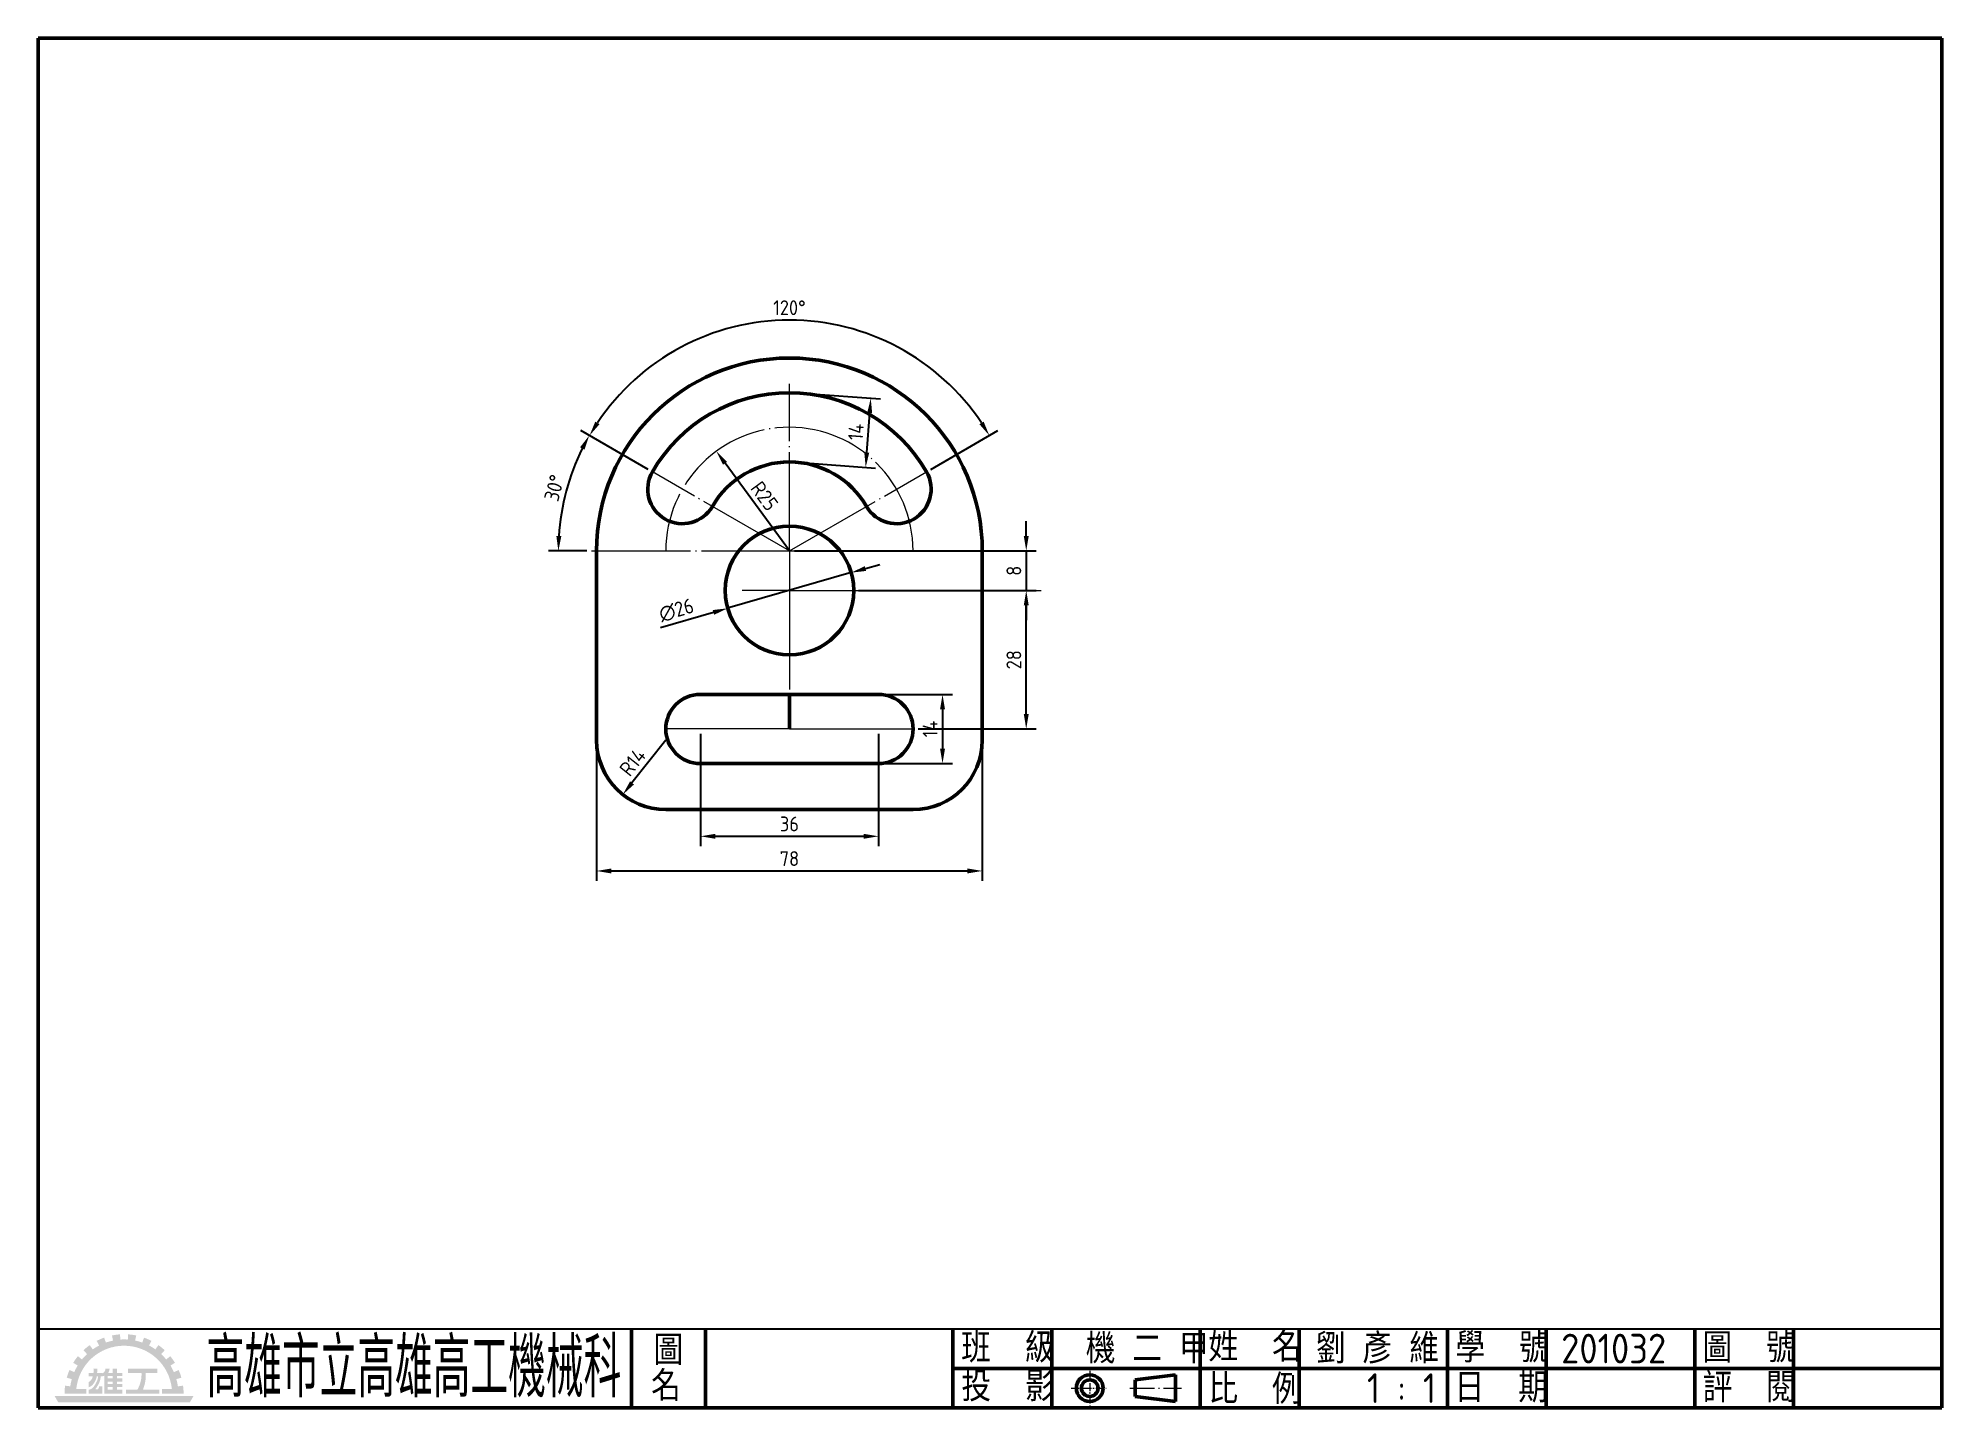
# Model space of a CAD drawing. Extents: x 25 to 410, y 10 to 287.
import ezdxf
from ezdxf.enums import TextEntityAlignment as Align

# ---------------------------------------------------------------- set-up
doc = ezdxf.new("R2010")
doc.units = 0
doc.header["$PDMODE"] = 3
for name, pattern in [('中心線', [22.2, 20, -1, 0.2, -1]), ('中心線5', [6.8, 5, -0.8, 0.2, -0.8]), ('中心線5偏位', [5.1, 2, -0.5, 0.1, -0.5, 2])]:
    doc.linetypes.add(name, pattern=pattern)
doc.layers.get('0').update_dxf_attribs({"linetype": 'CONTINUOUS'})
doc.layers.get('Defpoints').update_dxf_attribs({"linetype": 'CONTINUOUS'})
for name, color, linetype, lineweight in [('中心線層', 2, '中心線', 18), ('尺度線層', 3, 'CONTINUOUS', 18), ('文字層', 6, 'CONTINUOUS', 18), ('輪廓線層', 7, 'CONTINUOUS', 50)]:
    doc.layers.add(name, color=color, linetype=linetype, lineweight=lineweight)
doc.styles.add('CNS', font='isocp.shx', dxfattribs={"bigfont": 'chineset.shx'})
doc.dimstyles.new('CNS', dxfattribs={"dimscale": 0, "dimtxt": 3, "dimasz": 3, "dimexe": 2, "dimexo": 1, "dimgap": 1, "dimtad": 1, "dimdsep": 46, "dimtxsty": 'CNS', "dimcen": 0, "dimclrt": 1, "dimadec": 0, "dimazin": 0, "dimtfac": 1, "dimtmove": 0, "dimatfit": 3, "dimfxl": 1, "dimtolj": 1, "dimtzin": 0, "dimarcsym": 0})
doc.dimstyles.new('CNS$3', dxfattribs={"dimscale": 0, "dimtxt": 3, "dimasz": 3, "dimexe": 2, "dimexo": 1, "dimgap": 1, "dimtad": 1, "dimdsep": 46, "dimtxsty": 'CNS', "dimcen": 0, "dimclrt": 1, "dimadec": 0, "dimazin": 0, "dimtfac": 1, "dimtmove": 0, "dimatfit": 0, "dimfxl": 1, "dimtolj": 1, "dimtzin": 0, "dimarcsym": 0})
doc.dimstyles.new('CNS$4', dxfattribs={"dimscale": 0, "dimtxt": 3, "dimasz": 3, "dimexe": 2, "dimexo": 1, "dimgap": 1, "dimtad": 1, "dimdsep": 46, "dimtxsty": 'CNS', "dimcen": 0, "dimclrt": 1, "dimadec": 0, "dimazin": 0, "dimtfac": 1, "dimtmove": 0, "dimatfit": 0, "dimfxl": 1, "dimtolj": 1, "dimtzin": 0, "dimarcsym": 0})

# ---------------------------------------------------------------- blocks, each defined once
blk = doc.blocks.new('*D0')
at = {"layer": 'Defpoints', "color": 0, "transparency": 16777216}
for p in [(194.94, 154.29), (194.94, 140.29), (207.9, 140.29)]:
    blk.add_point(p, dxfattribs=at)
at = {"layer": '尺度線層', "color": 0, "lineweight": -2, "transparency": 16777216}
for p, q in [((195.94, 154.29), (209.9, 154.29)), ((207.9, 151.29), (207.9, 143.29)), ((195.94, 140.29), (209.9, 140.29))]:
    blk.add_line(p, q, dxfattribs=at)
at = {"layer": '尺度線層', "color": 0, "transparency": 16777216}
for points in [[(207.4, 151.29), (208.4, 151.29), (207.9, 154.29)], [(207.4, 143.29), (208.4, 143.29), (207.9, 140.29)]]:
    blk.add_solid(points, dxfattribs=at)
at = {"layer": '尺度線層', "color": 1, "transparency": 16777216, "insert": (205.4, 147.29), "char_height": 3, "attachment_point": 5, "rotation": 90, "style": 'CNS'}
blk.add_mtext('\\A1;14', dxfattribs=at)
blk = doc.blocks.new('*D1')
at = {"layer": 'Defpoints', "color": 0, "transparency": 16777216}
for p in [(158.94, 147.29), (194.94, 147.29), (194.94, 125.59)]:
    blk.add_point(p, dxfattribs=at)
at = {"layer": '尺度線層', "color": 0, "lineweight": -2, "transparency": 16777216}
for p, q in [((158.94, 146.29), (158.94, 123.59)), ((194.94, 146.29), (194.94, 123.59)), ((161.94, 125.59), (191.94, 125.59))]:
    blk.add_line(p, q, dxfattribs=at)
at = {"layer": '尺度線層', "color": 0, "transparency": 16777216}
for points in [[(161.94, 126.09), (161.94, 125.09), (158.94, 125.59)], [(191.94, 126.09), (191.94, 125.09), (194.94, 125.59)]]:
    blk.add_solid(points, dxfattribs=at)
at = {"layer": '尺度線層', "color": 1, "transparency": 16777216, "insert": (176.94, 128.09), "char_height": 3, "attachment_point": 5, "style": 'CNS'}
blk.add_mtext('\\A1;36', dxfattribs=at)
blk = doc.blocks.new('*D2')
at = {"layer": 'Defpoints', "color": 0, "transparency": 16777216}
for p in [(137.94, 145), (215.94, 145), (215.94, 118.58)]:
    blk.add_point(p, dxfattribs=at)
at = {"layer": '尺度線層', "color": 0, "lineweight": -2, "transparency": 16777216}
for p, q in [((137.94, 144), (137.94, 116.58)), ((215.94, 144), (215.94, 116.58)), ((140.94, 118.58), (212.94, 118.58))]:
    blk.add_line(p, q, dxfattribs=at)
at = {"layer": '尺度線層', "color": 0, "transparency": 16777216}
for points in [[(140.94, 119.08), (140.94, 118.08), (137.94, 118.58)], [(212.94, 119.08), (212.94, 118.08), (215.94, 118.58)]]:
    blk.add_solid(points, dxfattribs=at)
at = {"layer": '尺度線層', "color": 1, "transparency": 16777216, "insert": (176.94, 121.08), "char_height": 3, "attachment_point": 5, "style": 'CNS'}
blk.add_mtext('\\A1;78', dxfattribs=at)
blk = doc.blocks.new('*D3')
at = {"layer": 'Defpoints', "color": 0, "transparency": 16777216}
for p in [(151.94, 145), (143.24, 134.03)]:
    blk.add_point(p, dxfattribs=at)
at = {"layer": '尺度線層', "color": 0, "lineweight": -2, "transparency": 16777216}
blk.add_line((151.94, 145), (145.1, 136.38), dxfattribs=at)
at = {"layer": '尺度線層', "color": 0, "transparency": 16777216}
blk.add_solid([(144.71, 136.69), (145.5, 136.07), (143.24, 134.03)], dxfattribs=at)
at = {"layer": '尺度線層', "color": 1, "transparency": 16777216, "insert": (145.24, 140.58), "char_height": 3, "attachment_point": 5, "rotation": 51.5602, "style": 'CNS'}
blk.add_mtext('\\A1;R14', dxfattribs=at)
blk = doc.blocks.new('*D4')
at = {"layer": 'Defpoints', "color": 0, "transparency": 16777216}
for p in [(189.94, 175.29), (224.83, 175.29), (201.94, 147.29)]:
    blk.add_point(p, dxfattribs=at)
at = {"layer": '尺度線層', "color": 0, "lineweight": -2, "transparency": 16777216}
for p, q in [((190.94, 175.29), (226.83, 175.29)), ((224.83, 150.29), (224.83, 172.29)), ((202.94, 147.29), (226.83, 147.29))]:
    blk.add_line(p, q, dxfattribs=at)
at = {"layer": '尺度線層', "color": 0, "transparency": 16777216}
for points in [[(224.33, 172.29), (225.33, 172.29), (224.83, 175.29)], [(224.33, 150.29), (225.33, 150.29), (224.83, 147.29)]]:
    blk.add_solid(points, dxfattribs=at)
at = {"layer": '尺度線層', "color": 1, "transparency": 16777216, "insert": (222.33, 161.29), "char_height": 3, "attachment_point": 5, "rotation": 90, "style": 'CNS'}
blk.add_mtext('\\A1;28', dxfattribs=at)
blk = doc.blocks.new('*D5')
at = {"layer": 'Defpoints', "color": 0, "transparency": 16777216}
for p in [(176.94, 183.29), (189.94, 175.29), (224.83, 175.29)]:
    blk.add_point(p, dxfattribs=at)
at = {"layer": '尺度線層', "color": 0, "lineweight": -2, "transparency": 16777216}
for p, q in [((224.83, 186.29), (224.83, 189.29)), ((177.94, 183.29), (226.83, 183.29)), ((224.83, 183.29), (224.83, 175.29)), ((190.94, 175.29), (226.83, 175.29)), ((224.83, 172.29), (224.83, 169.29))]:
    blk.add_line(p, q, dxfattribs=at)
at = {"layer": '尺度線層', "color": 0, "transparency": 16777216}
for points in [[(224.33, 186.29), (225.33, 186.29), (224.83, 183.29)], [(224.33, 172.29), (225.33, 172.29), (224.83, 175.29)]]:
    blk.add_solid(points, dxfattribs=at)
at = {"layer": '尺度線層', "color": 1, "transparency": 16777216, "insert": (222.33, 179.29), "char_height": 3, "attachment_point": 5, "rotation": 90, "style": 'CNS'}
blk.add_mtext('\\A1;8', dxfattribs=at)
blk = doc.blocks.new('*D6')
at = {"layer": 'Defpoints', "color": 0, "transparency": 16777216}
for p in [(189.43, 178.9), (164.45, 171.69)]:
    blk.add_point(p, dxfattribs=at)
at = {"layer": '尺度線層', "color": 0, "lineweight": -2, "transparency": 16777216}
for p, q in [((189.43, 178.9), (164.45, 171.69)), ((192.32, 179.73), (195.2, 180.56)), ((161.57, 170.86), (150.86, 167.77))]:
    blk.add_line(p, q, dxfattribs=at)
at = {"layer": '尺度線層', "color": 0, "transparency": 16777216}
for points in [[(192.18, 180.21), (192.45, 179.25), (189.43, 178.9)], [(161.43, 171.34), (161.71, 170.38), (164.45, 171.69)]]:
    blk.add_solid(points, dxfattribs=at)
at = {"layer": '尺度線層', "color": 1, "transparency": 16777216, "insert": (154.08, 171.3), "char_height": 3, "attachment_point": 5, "rotation": 16.0882, "style": 'CNS'}
blk.add_mtext('\\A1;∅26', dxfattribs=at)
blk = doc.blocks.new('*D7')
at = {"layer": 'Defpoints', "color": 0, "transparency": 16777216}
for p in [(162.15, 203.44), (176.94, 183.29)]:
    blk.add_point(p, dxfattribs=at)
at = {"layer": '尺度線層', "color": 0, "lineweight": -2, "transparency": 16777216}
blk.add_line((176.94, 183.29), (163.92, 201.03), dxfattribs=at)
at = {"layer": '尺度線層', "color": 0, "transparency": 16777216}
blk.add_solid([(164.32, 201.32), (163.52, 200.73), (162.15, 203.44)], dxfattribs=at)
at = {"layer": '尺度線層', "color": 1, "transparency": 16777216, "insert": (171.89, 194.39), "char_height": 3, "attachment_point": 5, "rotation": 306.2894, "style": 'CNS'}
blk.add_mtext('\\A1;R25', dxfattribs=at)
blk = doc.blocks.new('*D8')
at = {"layer": 'Defpoints', "color": 0, "transparency": 16777216}
for p in [(179.3, 215.21), (193.39, 214.16), (178.27, 201.24)]:
    blk.add_point(p, dxfattribs=at)
at = {"layer": '尺度線層', "color": 0, "lineweight": -2, "transparency": 16777216}
for p, q in [((180.3, 215.13), (195.39, 214.02)), ((192.58, 203.19), (193.17, 211.17)), ((179.27, 201.17), (194.35, 200.06))]:
    blk.add_line(p, q, dxfattribs=at)
at = {"layer": '尺度線層', "color": 0, "transparency": 16777216}
for points in [[(192.67, 211.21), (193.67, 211.14), (193.39, 214.16)], [(192.08, 203.23), (193.08, 203.16), (192.36, 200.2)]]:
    blk.add_solid(points, dxfattribs=at)
at = {"layer": '尺度線層', "color": 1, "transparency": 16777216, "insert": (190.38, 207.37), "char_height": 3, "attachment_point": 5, "rotation": 85.7711, "style": 'CNS'}
blk.add_mtext('\\A1;14', dxfattribs=at)
blk = doc.blocks.new('*D9')
at = {"layer": 'Defpoints', "color": 0, "transparency": 16777216}
for p in [(192.91, 227.15), (149.23, 199.29), (204.66, 199.29), (176.94, 183.29), (176.94, 183.29)]:
    blk.add_point(p, dxfattribs=at)
at = {"layer": '尺度線層', "color": 0, "lineweight": -2, "transparency": 16777216}
for p, q in [((148.36, 199.79), (134.79, 207.63)), ((205.52, 199.79), (219.1, 207.63))]:
    blk.add_line(p, q, dxfattribs=at)
blk.add_arc((176.94, 183.29), 46.68, 33.6832, 146.3168, dxfattribs=at)
at = {"layer": '尺度線層', "color": 0, "transparency": 16777216}
for points in [[(138.53, 208.92), (137.68, 209.44), (136.52, 206.63)], [(216.21, 209.44), (215.36, 208.92), (217.37, 206.63)]]:
    blk.add_solid(points, dxfattribs=at)
at = {"layer": '尺度線層', "color": 1, "transparency": 16777216, "insert": (176.94, 232.47), "char_height": 3, "attachment_point": 5, "style": 'CNS'}
blk.add_mtext('\\A1;120°', dxfattribs=at)
blk = doc.blocks.new('*D10')
at = {"layer": 'Defpoints', "color": 0, "transparency": 16777216}
for p in [(133.03, 199.28), (149.23, 199.29), (136.94, 183.29), (176.94, 183.29), (216.94, 183.29)]:
    blk.add_point(p, dxfattribs=at)
at = {"layer": '尺度線層', "color": 0, "lineweight": -2, "transparency": 16777216}
for p, q in [((148.36, 199.79), (134.74, 207.66)), ((135.94, 183.29), (128.21, 183.29))]:
    blk.add_line(p, q, dxfattribs=at)
blk.add_arc((176.94, 183.29), 46.73, 153.6787, 176.3213, dxfattribs=at)
at = {"layer": '尺度線層', "color": 0, "transparency": 16777216}
for points in [[(134.61, 204.25), (135.5, 203.78), (136.47, 206.66)], [(130.81, 186.28), (129.81, 186.31), (130.21, 183.29)]]:
    blk.add_solid(points, dxfattribs=at)
at = {"layer": '尺度線層', "color": 1, "transparency": 16777216, "insert": (129.39, 196.04), "char_height": 3, "attachment_point": 5, "rotation": 75, "style": 'CNS'}
blk.add_mtext('\\A1;30°', dxfattribs=at)

msp = doc.modelspace()

# ---------------------------------------------------------------- hatches: boundary and pattern name
at = {"layer": '文字層'}
h = msp.add_hatch(color=256, dxfattribs=at)
h.paths.add_polyline_path([(47.444, 22.616), (47.93, 23.553, 0.034161), (46.423, 24.208), (46.069, 23.213, 0.034161), (44.626, 23.617), (44.841, 24.651, 0.034161), (43.213, 24.875), (43.141, 23.821, 0.034161), (41.642, 23.821), (41.57, 24.875, 0.034161), (39.942, 24.651), (40.157, 23.617, 0.034161), (38.714, 23.213), (38.36, 24.208, 0.034161), (36.853, 23.553), (37.339, 22.616, 0.034161), (36.058, 21.837), (35.449, 22.699, 0.034161), (34.174, 21.663), (34.895, 20.891, 0.034161), (33.872, 19.795), (33.053, 20.462, 0.034161), (32.105, 19.119), (33.008, 18.571, 0.034161), (32.318, 17.24), (31.35, 17.661, 0.034161), (30.799, 16.112), (31.816, 15.827, 0.034161), (31.511, 14.36), (30.465, 14.504, 0.034161), (30.353, 12.864), (32.676, 12.864), (34.725, 12.864), (34.725, 13.815), (32.723, 13.815, -0.906522), (52.06, 13.815), (50.058, 13.815), (50.058, 12.864), (52.107, 12.864), (54.43, 12.864, 0.034161), (54.318, 14.504), (53.271, 14.36, 0.034161), (52.966, 15.827), (53.983, 16.112, 0.034161), (53.433, 17.661), (52.465, 17.24, 0.034161), (51.775, 18.571), (52.677, 19.119, 0.034161), (51.73, 20.462), (50.911, 19.795, 0.034161), (49.887, 20.891), (50.608, 21.663, 0.034161), (49.334, 22.699), (48.725, 21.837, 0.034161)])
h.paths.add_polyline_path([(56.436, 12.4), (28.347, 12.4), (29.086, 11.133), (55.697, 11.133)])
h.paths.add_polyline_path([(46.772, 16.976, -0.4324623), (46.877, 17.088), (49.129, 17.088), (49.129, 17.933), (43.173, 17.933), (43.173, 17.088), (45.816, 17.088, -0.4062896), (45.922, 16.986, -0.1355675), (45.125, 13.763, -0.2710986), (45.033, 13.709), (42.771, 13.709), (42.771, 12.864), (49.53, 12.864), (49.53, 13.709), (46.349, 13.709, -0.534383), (46.251, 13.855, 0.1140408)], flags=17)
edge = h.paths.add_edge_path(flags=17)
edge.add_line((42.011, 17.088), (40.955, 17.088))
edge.add_line((40.955, 17.088), (40.955, 17.933))
edge.add_line((40.955, 17.933), (40.11, 17.933))
edge.add_line((40.11, 17.933), (40.11, 17.088))
edge.add_line((40.11, 17.088), (39.187, 17.088))
edge.add_arc((36.665, 18.427), 2.855, 332.04919, 350.04876)
edge.add_line((39.477, 17.933), (38.632, 17.933))
edge.add_arc((37.652, 17.916), 0.98, -69.28167, 0.98538, ccw=False)
edge.add_line((37.999, 17), (37.998, 17.088))
edge.add_line((37.998, 17.088), (36.943, 17.088))
edge.add_spline(control_points=[(36.943, 17.088), (36.943, 17.089), (36.958, 17.371), (36.968, 17.652), (36.971, 17.933)], knot_values=[0, 0, 0, 0, 0.0095957, 4.0021691, 4.0021691, 4.0021691, 4.0021691], degree=3, periodic=0)
edge.add_line((36.971, 17.933), (36.204, 17.933))
edge.add_spline(control_points=[(36.204, 17.933), (36.213, 17.666), (36.243, 17.394), (36.228, 17.128)], knot_values=[0, 0, 0, 0, 3.8001495, 3.8001495, 3.8001495, 3.8001495], degree=3, periodic=0)
edge.add_arc((36.185, 17.131), 0.0422, -90, 0.98697, ccw=False)
edge.add_line((36.185, 17.088), (35.253, 17.088))
edge.add_line((35.253, 17.088), (35.253, 16.408))
edge.add_line((35.253, 16.408), (36.057, 16.408))
edge.add_spline(control_points=[(36.057, 16.408), (36.078, 16.332), (35.96, 16.031), (35.732, 15.602), (35.417, 15.324), (35.253, 15.249)], knot_values=[7.3300886, 7.3300886, 7.3300886, 7.3300886, 8.5708359, 11.5701734, 14.1242576, 14.1242576, 14.1242576, 14.1242576], degree=3, periodic=0)
edge.add_line((35.253, 15.249), (35.253, 14.178))
edge.add_spline(control_points=[(35.253, 14.178), (35.487, 14.263), (36.028, 14.577), (36.54, 15.345), (36.803, 16.009), (36.869, 16.352), (36.878, 16.408)], knot_values=[7.2349194, 7.2349194, 7.2349194, 7.2349194, 10.7683339, 15.8632474, 20.0182649, 20.8272028, 20.8272028, 20.8272028, 20.8272028], degree=3, periodic=0)
edge.add_line((36.878, 16.408), (37.154, 16.394))
edge.add_spline(control_points=[(37.154, 16.394), (37.133, 16.054), (36.941, 15.401), (36.475, 14.575), (35.975, 13.884), (35.463, 13.712), (35.253, 13.709)], knot_values=[0, 0, 0, 0, 4.8346594, 9.4113524, 13.5713852, 16.5633311, 16.5633311, 16.5633311, 16.5633311], degree=3, periodic=0)
edge.add_line((35.253, 13.709), (35.253, 12.864))
edge.add_line((35.253, 12.864), (37.998, 12.864))
edge.add_line((37.998, 12.864), (37.998, 14.387))
edge.add_line((37.998, 14.387), (37.389, 14.387))
edge.add_arc((37.389, 14.303), 0.0845, 90, 183.95095)
edge.add_arc((36.676, 14.253), 0.63, -55.81642, 3.95095, ccw=False)
edge.add_line((37.03, 13.732), (36.7, 13.732))
edge.add_arc((36.7, 13.817), 0.0845, 142.65089, 270, ccw=False)
edge.add_spline(control_points=[(36.633, 13.868), (36.798, 14.085), (37.112, 14.583), (37.548, 15.41), (37.643, 16.069), (37.668, 16.408)], knot_values=[0, 0, 0, 0, 3.8826483, 8.339679, 13.167216, 13.167216, 13.167216, 13.167216], degree=3, periodic=0)
edge.add_line((37.668, 16.408), (38.003, 16.408))
edge.add_arc((37.725, 18.151), 1.765, 279.05865, 293.21741)
edge.add_line((38.421, 16.529), (38.421, 12.864))
edge.add_line((38.421, 12.864), (42.011, 12.864))
edge.add_line((42.011, 12.864), (42.011, 13.709))
edge.add_line((42.011, 13.709), (40.955, 13.709))
edge.add_line((40.955, 13.709), (40.955, 14.202))
edge.add_line((40.955, 14.202), (42.011, 14.202))
edge.add_line((42.011, 14.202), (42.011, 14.836))
edge.add_line((42.011, 14.836), (40.955, 14.836))
edge.add_line((40.955, 14.836), (40.955, 15.328))
edge.add_line((40.955, 15.328), (42.011, 15.328))
edge.add_line((42.011, 15.328), (42.011, 15.962))
edge.add_line((42.011, 15.962), (40.955, 15.962))
edge.add_line((40.955, 15.962), (40.955, 16.455))
edge.add_line((40.955, 16.455), (42.011, 16.455))
edge.add_line((42.011, 16.455), (42.011, 17.088))
h.paths.add_polyline_path([(40.11, 16.455), (40.11, 15.962), (39.097, 15.962), (39.097, 16.455)], flags=16)
h.paths.add_polyline_path([(40.11, 15.328), (40.11, 14.836), (39.097, 14.836), (39.097, 15.328)], flags=16)
h.paths.add_polyline_path([(40.11, 14.202), (40.11, 13.709), (39.097, 13.709), (39.097, 14.202)], flags=16)

# ---------------------------------------------------------------- linework, layer by layer
msp.add_line((25, 26), (410, 26))
at = {"layer": '中心線層'}
for p, q in [((176.943, 183.294), (176.943, 217.087)), ((176.943, 183.294), (149.23, 199.294)), ((176.943, 183.294), (204.656, 199.294)), ((136.943, 183.294), (216.943, 183.294)), ((176.943, 183.294), (176.943, 175.294)), ((176.943, 175.294), (167.39, 175.294)), ((176.943, 175.294), (227.875, 175.294)), ((176.943, 175.294), (176.943, 154.294)), ((158.943, 147.294), (151.943, 147.294)), ((158.943, 147.294), (151.943, 147.294)), ((176.943, 147.294), (158.943, 147.294)), ((176.943, 147.294), (158.943, 147.294)), ((176.943, 147.294), (194.943, 147.294)), ((194.943, 147.294), (201.943, 147.294))]:
    msp.add_line(p, q, dxfattribs=at)
at = {"layer": '中心線層', "linetype": '中心線5偏位', "ltscale": 0.8}
for p, q in [((237.67, 17.52), (237.67, 10.434)), ((233.925, 14), (241.256, 14))]:
    msp.add_line(p, q, dxfattribs=at)
at = {"layer": '中心線層', "linetype": '中心線5'}
msp.add_line((245.756, 14), (256.208, 14), dxfattribs=at)
at = {"layer": '中心線層'}
msp.add_arc((176.943, 183.294), 25, 0, 180, dxfattribs=at)
at = {"layer": '輪廓線層', "color": 5}
for p, q in [((410, 287), (25, 287)), ((25, 287), (25, 10)), ((410, 10), (410, 287)), ((25, 10), (410, 10))]:
    msp.add_line(p, q, dxfattribs=at)
at = {"layer": '輪廓線層'}
for p, q in [((137.943, 183.294), (137.943, 144.997)), ((215.943, 144.997), (215.943, 183.294)), ((176.943, 154.294), (158.943, 154.294)), ((176.943, 147.294), (176.943, 154.294)), ((176.943, 154.294), (194.943, 154.294)), ((176.943, 140.294), (158.943, 140.294)), ((176.943, 140.294), (194.943, 140.294)), ((151.943, 130.997), (201.943, 130.997)), ((246.862, 15.673), (254.99, 16.709)), ((246.862, 15.673), (246.862, 12.327)), ((254.99, 16.709), (254.99, 11.291)), ((246.862, 12.327), (254.99, 11.291))]:
    msp.add_line(p, q, dxfattribs=at)
at = {"layer": '輪廓線層', "color": 4}
for p, q in [((145, 10), (145, 26)), ((160, 10), (160, 26)), ((210, 10), (210, 26)), ((230, 10), (230, 26)), ((260, 10), (260, 26)), ((280, 10), (280, 26)), ((310, 10), (310, 26)), ((330, 10), (330, 26)), ((360, 10), (360, 26)), ((380, 10), (380, 26)), ((210, 18), (410, 18))]:
    msp.add_line(p, q, dxfattribs=at)
at = {"layer": '輪廓線層'}
for centre, radius in [((176.943, 175.294), 13), ((237.67, 14), 2.709), ((237.67, 14), 1.673)]:
    msp.add_circle(centre, radius, dxfattribs=at)
for centre, radius, start, end in [((176.943, 183.294), 39, 0, 180), ((176.943, 183.294), 32, 30, 150), ((176.943, 183.294), 18, 30, 150), ((155.292, 195.794), 7, 150, 330), ((198.593, 195.794), 7, 210, 30), ((158.943, 147.294), 7, 90, 180), ((194.943, 147.294), 7, 0, 90), ((158.943, 147.294), 7, 180, 270), ((194.943, 147.294), 7, 270, 0), ((151.943, 144.997), 14, 180, 270), ((201.943, 144.997), 14, 270, 0)]:
    msp.add_arc(centre, radius, start, end, dxfattribs=at)

# ---------------------------------------------------------------- texts
at = {"layer": '文字層', "style": 'CNS', "width": 0.63661}
msp.add_text('高雄市立高雄高工機械科', height=12, dxfattribs=at).set_placement((59.063, 12.133), (142.937, 12.133), align=Align.FIT)
at = {"layer": '文字層', "style": 'CNS'}
for s, p in [('圖', (149.477, 18.674)), ('班  級', (211.66, 19.175)), ('  機 二 甲', (230, 19)), ('姓  名', (261.674, 19.359)), (' 劉 彥 維', (280, 19)), ('學  號', (311.613, 19.188)), ('201032', (333, 19)), ('圖  號', (361.589, 19.177)), ('名', (148.974, 11.447)), ('投  影', (211.727, 11.323)), ('比  例', (261.676, 10.825)), ('    1 : 1', (280, 11)), ('日  期', (311.444, 11.107)), ('評  閱', (361.602, 11.103))]:
    msp.add_text(s, height=6, dxfattribs=at).set_placement(p)

# ---------------------------------------------------------------- dimensions: what is measured, and where the dimension line sits
at = {"layer": '尺度線層'}
for base, line1, picture, middle in [((192.907, 227.155), ((176.943, 183.294), (204.656, 199.294)), '*D9', (176.943, 232.47)), ((133.028, 199.277), ((136.943, 183.294), (216.943, 183.294)), '*D10', (129.387, 196.036))]:
    dim = msp.add_angular_dim_2l(base=base, line1=line1, line2=((176.943, 183.294), (149.23, 199.294)), dimstyle='CNS', override={"dimscale": 1}, dxfattribs=at)
    dim.commit()
    dim.dimension.update_dxf_attribs({"geometry": picture, "text_midpoint": middle})
dim = msp.add_aligned_dim(p1=(178.27, 201.245), p2=(179.302, 215.207), distance=-14.128, dimstyle='CNS', override={"dimscale": 1}, dxfattribs=at)
dim.commit()
dim.dimension.update_dxf_attribs({"geometry": '*D8', "text_midpoint": (190.383, 207.368)})
for center, mpoint, picture, middle in [((176.943, 183.294), (162.146, 203.445), '*D7', (169.878, 192.914)), ((151.943, 144.997), (143.239, 134.031), '*D3', (147.202, 139.024))]:
    dim = msp.add_radius_dim(center=center, mpoint=mpoint, dimstyle='CNS$4', override={"dimscale": 1}, dxfattribs=at)
    dim.commit()
    dim.dimension.update_dxf_attribs({"geometry": picture, "text_midpoint": middle, "dimtype": 164})
for base, p1, p2, picture, middle in [((224.826, 175.294), (176.943, 183.294), (189.943, 175.294), '*D5', (222.326, 179.294)), ((224.826, 175.294), (201.943, 147.294), (189.943, 175.294), '*D4', (222.325, 161.294)), ((207.904, 140.294), (194.943, 154.294), (194.943, 140.294), '*D0', (205.404, 147.294))]:
    dim = msp.add_linear_dim(base=base, p1=p1, p2=p2, angle=90, dimstyle='CNS', override={"dimscale": 1}, dxfattribs=at)
    dim.commit()
    dim.dimension.update_dxf_attribs({"geometry": picture, "text_midpoint": middle})
dim = msp.add_diameter_dim_2p(p1=(189.434, 178.896), p2=(164.452, 171.691), dimstyle='CNS$3', override={"dimscale": 1}, dxfattribs=at)
dim.commit()
dim.dimension.update_dxf_attribs({"geometry": '*D6', "text_midpoint": (154.772, 168.899), "dimtype": 163})
for base, p1, p2, picture, middle in [((194.943, 125.592), (158.943, 147.294), (194.943, 147.294), '*D1', (176.943, 128.092)), ((215.943, 118.582), (137.943, 144.997), (215.943, 144.997), '*D2', (176.943, 121.082))]:
    dim = msp.add_linear_dim(base=base, p1=p1, p2=p2, dimstyle='CNS', override={"dimscale": 1}, dxfattribs=at)
    dim.commit()
    dim.dimension.update_dxf_attribs({"geometry": picture, "text_midpoint": middle})

doc.saveas('drawing.dxf')
